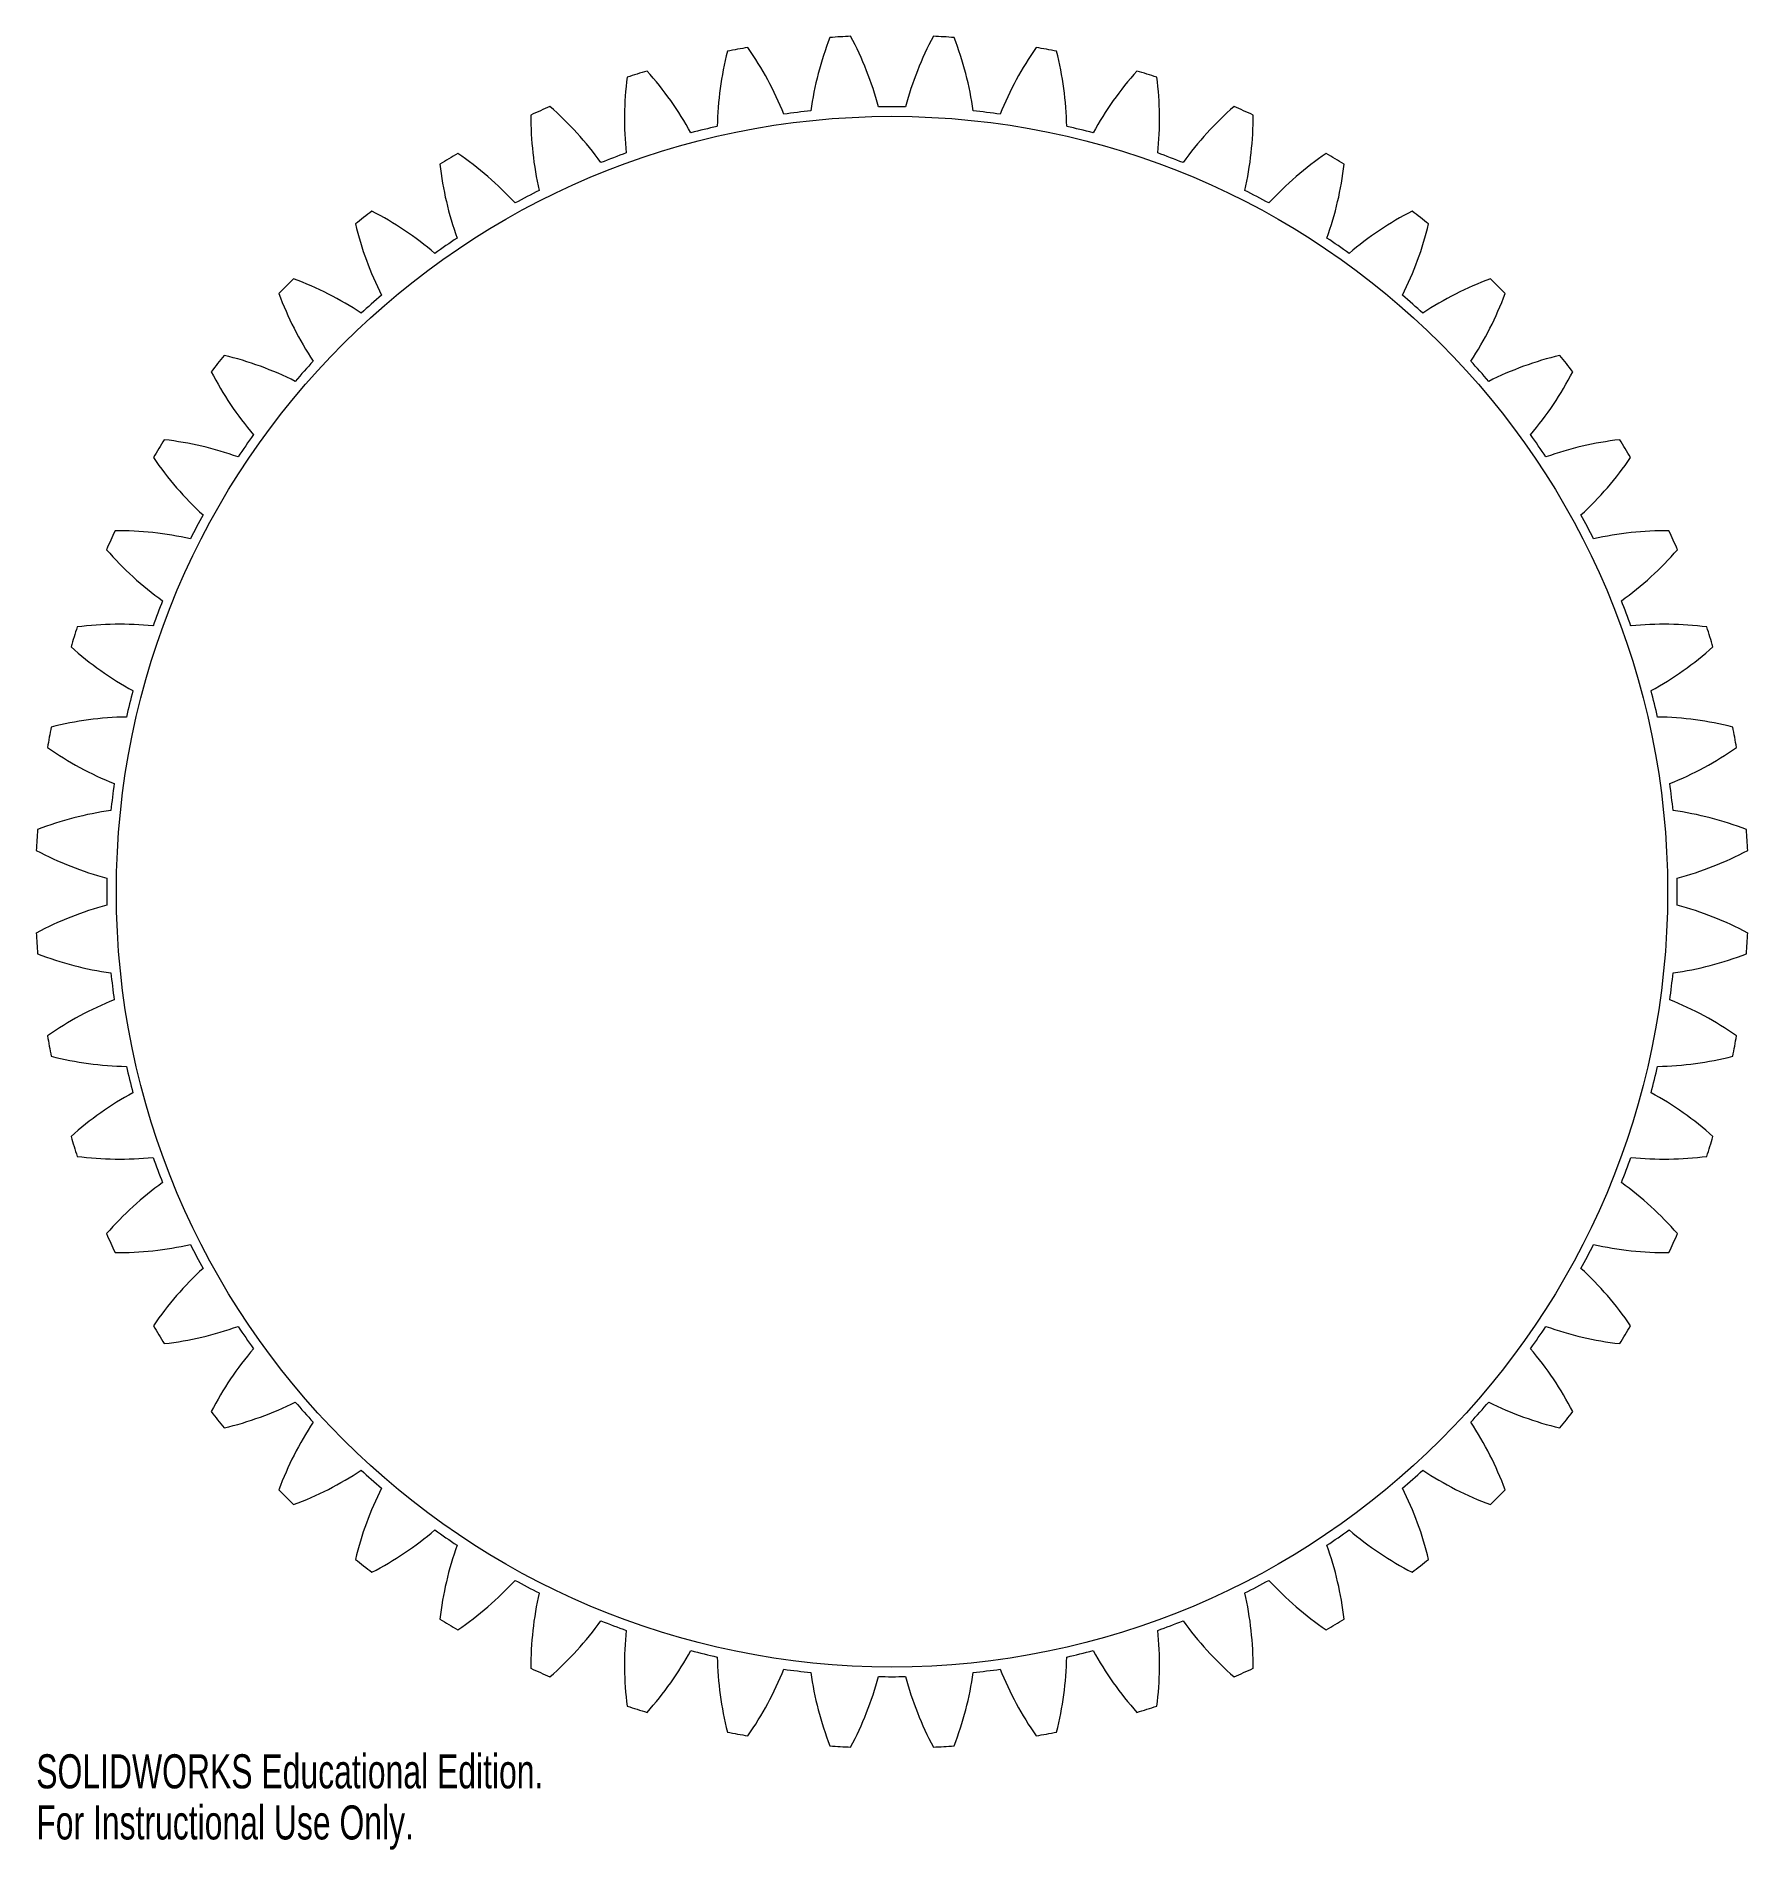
# Model space of a CAD drawing. Header units: millimetres. Extents: x -121 to 121, y -136 to 121.
import ezdxf

# ---------------------------------------------------------------- set-up
doc = ezdxf.new("R2010")
doc.units = ezdxf.units.MM
doc.styles.add('SLDTEXTSTYLE0', font='TXT', dxfattribs={"width": 0.7})

msp = doc.modelspace()

# ---------------------------------------------------------------- linework, layer by layer
at = {"color": 7, "linetype": 'Continuous', "lineweight": 15}
msp.add_circle((0, 0), 110, dxfattribs=at)
for centre, radius, start, end in [((34.83, 104.28), 46.8, 158.8315, 172.0201), ((0, 0), 121.5, 92.7653, 94.1578), ((-47.15, 99.32), 46.8, 14.9029, 28.0915), ((47.15, 99.32), 46.8, 151.9085, 165.0971), ((0, 0), 121.5, 85.8422, 87.2347), ((-34.83, 104.28), 46.8, 7.9799, 21.1685), ((22.01, 107.72), 46.8, 165.7546, 178.9432), ((0, 0), 121.5, 99.6883, 101.0809), ((-58.78, 92.91), 46.8, 21.826, 35.0146), ((58.78, 92.91), 46.8, 144.9854, 158.174), ((0, 0), 121.5, 78.9191, 80.3117), ((-22.01, 107.72), 46.8, 1.0568, 14.2454), ((0, 0), 121.5, 106.6114, 108.004), ((-69.55, 85.15), 46.8, 28.7491, 41.9377), ((69.55, 85.15), 46.8, 138.0623, 151.2509), ((0, 0), 121.5, 71.996, 73.3886), ((8.86, 109.59), 46.8, 172.6777, 185.8663), ((-8.86, 109.59), 46.8, 354.1337, 7.3223), ((0, 0), 121.5, 113.5345, 114.927), ((-79.3, 76.15), 46.8, 35.6722, 48.8608), ((0, 0), 111.37, 95.9339, 97.9122), ((0, 0), 111.37, 89.0108, 90.9892), ((0, 0), 111.37, 82.0878, 84.0661), ((79.3, 76.15), 46.8, 131.1392, 144.3278), ((0, 0), 121.5, 65.073, 66.4655), ((-4.41, 109.86), 46.8, 179.6008, 192.7894), ((0, 0), 111.37, 102.857, 104.8353), ((0, 0), 111.37, 75.1647, 77.143), ((4.41, 109.86), 46.8, 347.2106, 0.3992), ((0, 0), 121.5, 120.4576, 121.8501), ((-17.62, 108.52), 46.8, 186.5238, 199.7124), ((-87.9, 66.03), 46.8, 42.5953, 55.7838), ((0, 0), 111.37, 109.7801, 111.7584), ((0, 0), 111.37, 68.2416, 70.2199), ((87.9, 66.03), 46.8, 124.2162, 137.4047), ((0, 0), 121.5, 58.1499, 59.5424), ((17.62, 108.52), 46.8, 340.2876, 353.4762), ((0, 0), 111.37, 116.7031, 118.6815), ((0, 0), 111.37, 61.3185, 63.2969), ((0, 0), 121.5, 127.3806, 128.7732), ((-95.22, 54.96), 46.8, 49.5183, 62.7069), ((95.22, 54.96), 46.8, 117.2931, 130.4817), ((0, 0), 121.5, 51.2268, 52.6194), ((-30.57, 105.61), 46.8, 193.4469, 206.6355), ((0, 0), 111.37, 123.6262, 125.6045), ((0, 0), 111.37, 54.3955, 56.3738), ((30.57, 105.61), 46.8, 333.3645, 346.5531), ((0, 0), 121.5, 134.3037, 135.6963), ((-101.15, 43.08), 46.8, 56.4414, 69.63), ((101.15, 43.08), 46.8, 110.37, 123.5586), ((0, 0), 121.5, 44.3037, 45.6963), ((-43.08, 101.15), 46.8, 200.37, 213.5586), ((0, 0), 111.37, 130.5493, 132.5276), ((0, 0), 111.37, 47.4724, 49.4507), ((43.08, 101.15), 46.8, 326.4414, 339.63), ((0, 0), 121.5, 141.2268, 142.6194), ((-105.61, 30.57), 46.8, 63.3645, 76.5531), ((0, 0), 111.37, 137.4724, 139.4507), ((0, 0), 111.37, 40.5493, 42.5276), ((105.61, 30.57), 46.8, 103.4469, 116.6355), ((0, 0), 121.5, 37.3806, 38.7732), ((-54.96, 95.22), 46.8, 207.2931, 220.4817), ((54.96, 95.22), 46.8, 319.5183, 332.7069), ((0, 0), 111.37, 144.3955, 146.3738), ((0, 0), 111.37, 33.6262, 35.6045), ((0, 0), 121.5, 148.1499, 149.5424), ((-108.52, 17.62), 46.8, 70.2876, 83.4762), ((108.52, 17.62), 46.8, 96.5238, 109.7124), ((0, 0), 121.5, 30.4576, 31.8501), ((-66.03, 87.9), 46.8, 214.2162, 227.4047), ((66.03, 87.9), 46.8, 312.5953, 325.7838), ((0, 0), 111.37, 151.3185, 153.2969), ((0, 0), 111.37, 26.7031, 28.6815), ((0, 0), 121.5, 155.073, 156.4655), ((-109.86, 4.41), 46.8, 77.2106, 90.3992), ((109.86, 4.41), 46.8, 89.6008, 102.7894), ((0, 0), 121.5, 23.5345, 24.927), ((-76.15, 79.3), 46.8, 221.1392, 234.3278), ((76.15, 79.3), 46.8, 305.6722, 318.8608), ((0, 0), 111.37, 158.2416, 160.2199), ((0, 0), 111.37, 19.7801, 21.7584), ((0, 0), 121.5, 161.996, 163.3886), ((-109.59, -8.86), 46.8, 84.1337, 97.3223), ((109.59, -8.86), 46.8, 82.6777, 95.8663), ((0, 0), 121.5, 16.6114, 18.004), ((-85.15, 69.55), 46.8, 228.0623, 241.2509), ((85.15, 69.55), 46.8, 298.7491, 311.9377), ((0, 0), 111.37, 165.1647, 167.143), ((0, 0), 111.37, 12.857, 14.8353), ((0, 0), 121.5, 168.9191, 170.3117), ((-107.72, -22.01), 46.8, 91.0568, 104.2454), ((107.72, -22.01), 46.8, 75.7546, 88.9432), ((0, 0), 121.5, 9.6883, 11.0809), ((-92.91, 58.78), 46.8, 234.9854, 248.174), ((92.91, 58.78), 46.8, 291.826, 305.0146), ((0, 0), 111.37, 172.0878, 174.0661), ((0, 0), 111.37, 5.9339, 7.9122), ((-104.28, -34.83), 46.8, 97.9799, 111.1685), ((104.28, -34.83), 46.8, 68.8315, 82.0201), ((0, 0), 121.5, 175.8422, 177.2347), ((0, 0), 121.5, 2.7653, 4.1578), ((-99.32, 47.15), 46.8, 241.9085, 255.0971), ((99.32, 47.15), 46.8, 284.9029, 298.0915), ((0, 0), 111.37, 179.0108, 180.9892), ((0, 0), 111.37, 359.0108, 0.9892), ((-99.32, -47.15), 46.8, 104.9029, 118.0915), ((99.32, -47.15), 46.8, 61.9085, 75.0971), ((0, 0), 121.5, 182.7653, 184.1578), ((0, 0), 121.5, 355.8422, 357.2347), ((-104.28, 34.83), 46.8, 248.8315, 262.0201), ((104.28, 34.83), 46.8, 277.9799, 291.1685), ((0, 0), 111.37, 185.9339, 187.9122), ((0, 0), 111.37, 352.0878, 354.0661), ((-92.91, -58.78), 46.8, 111.826, 125.0146), ((92.91, -58.78), 46.8, 54.9854, 68.174), ((0, 0), 121.5, 189.6883, 191.0809), ((0, 0), 121.5, 348.9191, 350.3117), ((-107.72, 22.01), 46.8, 255.7546, 268.9432), ((0, 0), 111.37, 192.857, 194.8353), ((0, 0), 111.37, 345.1647, 347.143), ((107.72, 22.01), 46.8, 271.0568, 284.2454), ((-85.15, -69.55), 46.8, 118.7491, 131.9377), ((85.15, -69.55), 46.8, 48.0623, 61.2509), ((0, 0), 121.5, 196.6114, 198.004), ((0, 0), 121.5, 341.996, 343.3886), ((-109.59, 8.86), 46.8, 262.6777, 275.8663), ((0, 0), 111.37, 199.7801, 201.7584), ((0, 0), 111.37, 338.2416, 340.2199), ((109.59, 8.86), 46.8, 264.1337, 277.3223), ((-76.15, -79.3), 46.8, 125.6722, 138.8608), ((76.15, -79.3), 46.8, 41.1392, 54.3278), ((0, 0), 121.5, 203.5345, 204.927), ((0, 0), 121.5, 335.073, 336.4655), ((-109.86, -4.41), 46.8, 269.6008, 282.7894), ((0, 0), 111.37, 206.7031, 208.6815), ((0, 0), 111.37, 331.3185, 333.2969), ((109.86, -4.41), 46.8, 257.2106, 270.3992), ((-66.03, -87.9), 46.8, 132.5953, 145.7838), ((66.03, -87.9), 46.8, 34.2162, 47.4047), ((0, 0), 121.5, 210.4576, 211.8501), ((-108.52, -17.62), 46.8, 276.5238, 289.7124), ((0, 0), 111.37, 213.6262, 215.6045), ((0, 0), 111.37, 324.3955, 326.3738), ((108.52, -17.62), 46.8, 250.2876, 263.4762), ((0, 0), 121.5, 328.1499, 329.5424), ((-54.96, -95.22), 46.8, 139.5183, 152.7069), ((54.96, -95.22), 46.8, 27.2931, 40.4817), ((0, 0), 121.5, 217.3806, 218.7732), ((-105.61, -30.57), 46.8, 283.4469, 296.6355), ((0, 0), 111.37, 220.5493, 222.5276), ((0, 0), 111.37, 317.4724, 319.4507), ((105.61, -30.57), 46.8, 243.3645, 256.5531), ((0, 0), 121.5, 321.2268, 322.6194), ((-43.08, -101.15), 46.8, 146.4414, 159.63), ((43.08, -101.15), 46.8, 20.37, 33.5586), ((-101.15, -43.08), 46.8, 290.37, 303.5586), ((0, 0), 111.37, 227.4724, 229.4507), ((0, 0), 111.37, 310.5493, 312.5276), ((101.15, -43.08), 46.8, 236.4414, 249.63), ((0, 0), 121.5, 224.3037, 225.6963), ((-30.57, -105.61), 46.8, 153.3645, 166.5531), ((30.57, -105.61), 46.8, 13.4469, 26.6355), ((0, 0), 121.5, 314.3037, 315.6963), ((-95.22, -54.96), 46.8, 297.2931, 310.4817), ((0, 0), 111.37, 234.3955, 236.3738), ((0, 0), 111.37, 303.6262, 305.6045), ((95.22, -54.96), 46.8, 229.5183, 242.7069), ((0, 0), 121.5, 231.2268, 232.6194), ((-17.62, -108.52), 46.8, 160.2876, 173.4762), ((17.62, -108.52), 46.8, 6.5238, 19.7124), ((0, 0), 121.5, 307.3806, 308.7732), ((-87.9, -66.03), 46.8, 304.2162, 317.4047), ((0, 0), 111.37, 241.3185, 243.2969), ((0, 0), 111.37, 296.7031, 298.6815), ((87.9, -66.03), 46.8, 222.5953, 235.7838), ((-4.41, -109.86), 46.8, 167.2106, 180.3992), ((4.41, -109.86), 46.8, 359.6008, 12.7894), ((0, 0), 121.5, 238.1499, 239.5424), ((-79.3, -76.15), 46.8, 311.1392, 324.3278), ((0, 0), 111.37, 248.2416, 250.2199), ((8.86, -109.59), 46.8, 174.1337, 187.3223), ((-8.86, -109.59), 46.8, 352.6777, 5.8663), ((0, 0), 111.37, 289.7801, 291.7584), ((79.3, -76.15), 46.8, 215.6722, 228.8608), ((0, 0), 121.5, 300.4576, 301.8501), ((-69.55, -85.15), 46.8, 318.0623, 331.2509), ((0, 0), 111.37, 255.1647, 257.143), ((0, 0), 111.37, 282.857, 284.8353), ((69.55, -85.15), 46.8, 208.7491, 221.9377), ((0, 0), 121.5, 245.073, 246.4655), ((22.01, -107.72), 46.8, 181.0568, 194.2454), ((-58.78, -92.91), 46.8, 324.9854, 338.174), ((0, 0), 111.37, 262.0878, 264.0661), ((0, 0), 111.37, 275.9339, 277.9122), ((58.78, -92.91), 46.8, 201.826, 215.0146), ((-22.01, -107.72), 46.8, 345.7546, 358.9432), ((0, 0), 121.5, 293.5345, 294.927), ((34.83, -104.28), 46.8, 187.9799, 201.1685), ((-47.15, -99.32), 46.8, 331.9085, 345.0971), ((0, 0), 111.37, 269.0108, 270.9892), ((47.15, -99.32), 46.8, 194.9029, 208.0915), ((-34.83, -104.28), 46.8, 338.8315, 352.0201), ((0, 0), 121.5, 251.996, 253.3886), ((0, 0), 121.5, 286.6114, 288.004), ((0, 0), 121.5, 258.9191, 260.3117), ((0, 0), 121.5, 279.6883, 281.0809), ((0, 0), 121.5, 265.8422, 267.2347), ((0, 0), 121.5, 272.7653, 274.1578)]:
    msp.add_arc(centre, radius, start, end, dxfattribs=at)

# ---------------------------------------------------------------- texts
at = {"color": 7, "linetype": 'Continuous', "char_height": 4.8336, "attachment_point": 1, "style": 'SLDTEXTSTYLE0'}
for s, insert in [('SOLIDWORKS Educational Edition.', (-121.36, -122.38)), ('For Instructional Use Only.', (-121.36, -129.63))]:
    msp.add_mtext(s, dxfattribs=dict(at, insert=insert))

doc.saveas('drawing.dxf')
